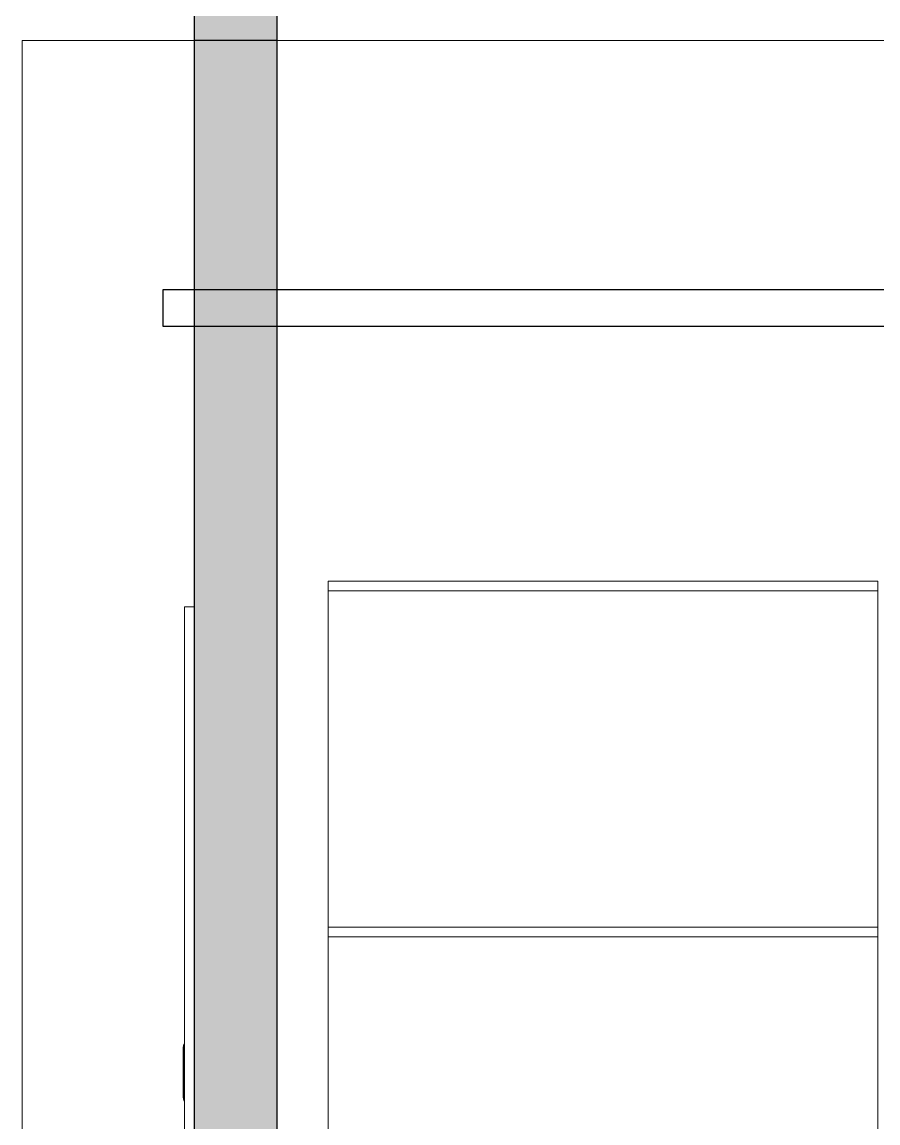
# Model space of a CAD drawing. Header units: inches. Extents: x -657 to 218, y -22 to 381.
# Drawn here: x -521.3 to -468.5, y 173.2 to 241.1 of the extents above; entities that cross this region are included whole.
import ezdxf

# ---------------------------------------------------------------- set-up
doc = ezdxf.new("R2010")
doc.units = ezdxf.units.IN
doc.header["$MEASUREMENT"] = 0
for name, color, linetype, lineweight in [('A-CLNG', 13, 'Continuous', 9), ('A-DOOR', 31, 'Continuous', 9), ('A-DOOR-FRAM', 31, 'Continuous', 9), ('A-GLAZ', 151, 'Continuous', 9), ('A-WALL', 113, 'Continuous', 9), ('A-WALL-PATT', 111, 'Continuous', 9), ('I-FURN', 30, 'Continuous', 9), ('I-WALL', 2, 'Continuous', 9)]:
    doc.layers.add(name, color=color, linetype=linetype, lineweight=lineweight)

# ---------------------------------------------------------------- blocks, each defined once
blk = doc.blocks.new('Blocks_Hanibal Bookcase_F04407EN - Unique-417793-Section 2')
at = {"layer": 'I-FURN'}
for p, q in [((-502.437, 206.024), (-502.437, 206.614)), ((-468.475, 206.614), (-502.437, 206.614)), ((-468.475, 206.614), (-468.475, 206.024)), ((-468.475, 206.024), (-502.437, 206.024)), ((-502.437, 185.256), (-502.437, 206.024)), ((-502.437, 206.024), (-468.475, 206.024)), ((-468.475, 206.024), (-468.475, 185.256)), ((-502.437, 184.665), (-502.437, 185.256)), ((-502.437, 185.256), (-468.475, 185.256)), ((-468.475, 185.256), (-468.475, 184.665)), ((-502.437, 163.602), (-502.437, 184.665)), ((-468.475, 184.665), (-502.437, 184.665)), ((-468.475, 184.665), (-468.475, 163.602)), ((-502.437, 163.012), (-502.437, 163.602)), ((-502.437, 163.602), (-468.475, 163.602)), ((-468.475, 163.602), (-468.475, 163.012)), ((-502.437, 141.949), (-502.437, 163.012)), ((-468.475, 163.012), (-502.437, 163.012)), ((-468.475, 163.012), (-468.475, 141.949)), ((-502.437, 141.358), (-502.437, 141.949)), ((-502.437, 141.949), (-468.475, 141.949)), ((-502.437, 120.591), (-502.437, 141.358)), ((-468.475, 141.358), (-502.437, 141.358)), ((-468.475, 141.949), (-468.475, 141.358)), ((-468.475, 141.358), (-468.475, 120.591)), ((-502.437, 120), (-502.437, 120.591)), ((-502.437, 120.591), (-468.475, 120.591)), ((-502.437, 120.591), (-468.475, 120.591)), ((-468.475, 120.591), (-468.475, 120)), ((-468.475, 120), (-502.437, 120))]:
    blk.add_line(p, q, dxfattribs=at)
blk = doc.blocks.new('Blocks_Hinged Glass Window_F05326EN - 100x120cm-496441-Section 2')
at = {"layer": 'A-GLAZ'}
for p, q in [((-511.374, 177.835), (-511.335, 177.835)), ((-511.374, 177.791), (-511.374, 177.835)), ((-511.374, 177.791), (-511.374, 177.835)), ((-511.335, 177.835), (-511.374, 177.835)), ((-511.374, 175.112), (-511.374, 177.791)), ((-511.335, 177.835), (-511.335, 177.791)), ((-511.335, 177.791), (-511.335, 175.112)), ((-511.374, 175.112), (-511.374, 174.807)), ((-511.374, 174.764), (-511.374, 174.807)), ((-511.374, 174.764), (-511.374, 174.807)), ((-511.335, 174.764), (-511.374, 174.764)), ((-511.374, 174.764), (-511.335, 174.764)), ((-511.335, 174.807), (-511.335, 175.112)), ((-511.335, 174.807), (-511.335, 174.764))]:
    blk.add_line(p, q, dxfattribs=at)
at = {"layer": 'A-GLAZ', "flags": 128}
for points in [[(-511.374, 177.835), (-511.374, 177.852), (-511.373, 177.869), (-511.371, 177.886), (-511.368, 177.904), (-511.365, 177.921), (-511.362, 177.938), (-511.357, 177.954), (-511.352, 177.971), (-511.346, 177.987), (-511.34, 178.003), (-511.333, 178.019), (-511.325, 178.035), (-511.317, 178.05), (-511.308, 178.065), (-511.298, 178.079)], [(-511.374, 177.791), (-511.374, 177.793), (-511.374, 177.795), (-511.374, 177.797), (-511.374, 177.798), (-511.374, 177.8), (-511.374, 177.802), (-511.374, 177.803), (-511.374, 177.805), (-511.374, 177.807), (-511.374, 177.808), (-511.374, 177.81), (-511.374, 177.811), (-511.374, 177.813), (-511.374, 177.814), (-511.374, 177.816), (-511.374, 177.817), (-511.374, 177.819), (-511.374, 177.82), (-511.374, 177.821), (-511.374, 177.822), (-511.374, 177.824), (-511.374, 177.825), (-511.374, 177.826), (-511.374, 177.827), (-511.374, 177.828), (-511.374, 177.829), (-511.374, 177.83), (-511.374, 177.83), (-511.374, 177.831), (-511.374, 177.832), (-511.374, 177.832), (-511.374, 177.833), (-511.374, 177.833), (-511.374, 177.834), (-511.374, 177.834), (-511.374, 177.834), (-511.374, 177.834), (-511.374, 177.835)], [(-511.374, 177.835), (-511.374, 177.835), (-511.374, 177.834), (-511.374, 177.834), (-511.374, 177.834), (-511.374, 177.833), (-511.374, 177.833), (-511.374, 177.832), (-511.374, 177.832), (-511.374, 177.831), (-511.374, 177.83), (-511.374, 177.83), (-511.374, 177.829), (-511.374, 177.828), (-511.374, 177.827), (-511.374, 177.826), (-511.374, 177.825), (-511.374, 177.824), (-511.374, 177.823), (-511.374, 177.821), (-511.374, 177.82), (-511.374, 177.819), (-511.374, 177.817), (-511.374, 177.816), (-511.374, 177.815), (-511.374, 177.813), (-511.374, 177.812), (-511.374, 177.81), (-511.374, 177.808), (-511.374, 177.807), (-511.374, 177.805), (-511.374, 177.804), (-511.374, 177.802), (-511.374, 177.8), (-511.374, 177.798), (-511.374, 177.797), (-511.374, 177.795), (-511.374, 177.793)], [(-511.374, 174.764), (-511.374, 174.764), (-511.374, 174.764), (-511.374, 174.764), (-511.374, 174.765), (-511.374, 174.765), (-511.374, 174.765), (-511.374, 174.766), (-511.374, 174.767), (-511.374, 174.767), (-511.374, 174.768), (-511.374, 174.769), (-511.374, 174.77), (-511.374, 174.77), (-511.374, 174.771), (-511.374, 174.772), (-511.374, 174.773), (-511.374, 174.775), (-511.374, 174.776), (-511.374, 174.777), (-511.374, 174.778), (-511.374, 174.78), (-511.374, 174.781), (-511.374, 174.782), (-511.374, 174.784), (-511.374, 174.785), (-511.374, 174.787), (-511.374, 174.788), (-511.374, 174.79), (-511.374, 174.792), (-511.374, 174.793), (-511.374, 174.795), (-511.374, 174.797), (-511.374, 174.798), (-511.374, 174.8), (-511.374, 174.802), (-511.374, 174.803), (-511.374, 174.805), (-511.374, 174.807), (-511.374, 174.807)], [(-511.374, 174.805), (-511.374, 174.804), (-511.374, 174.802), (-511.374, 174.8), (-511.374, 174.798), (-511.374, 174.797), (-511.374, 174.795), (-511.374, 174.793), (-511.374, 174.792), (-511.374, 174.79), (-511.374, 174.789), (-511.374, 174.787), (-511.374, 174.786), (-511.374, 174.784), (-511.374, 174.783), (-511.374, 174.781), (-511.374, 174.78), (-511.374, 174.779), (-511.374, 174.777), (-511.374, 174.776), (-511.374, 174.775), (-511.374, 174.774), (-511.374, 174.773), (-511.374, 174.772), (-511.374, 174.771), (-511.374, 174.77), (-511.374, 174.769), (-511.374, 174.768), (-511.374, 174.767), (-511.374, 174.767), (-511.374, 174.766), (-511.374, 174.766), (-511.374, 174.765), (-511.374, 174.765), (-511.374, 174.764), (-511.374, 174.764), (-511.374, 174.764), (-511.374, 174.764)], [(-511.294, 174.513), (-511.304, 174.527), (-511.313, 174.542), (-511.321, 174.557), (-511.329, 174.572), (-511.337, 174.588), (-511.343, 174.604), (-511.35, 174.62), (-511.355, 174.637), (-511.36, 174.653), (-511.364, 174.67), (-511.367, 174.687), (-511.37, 174.704), (-511.372, 174.722), (-511.373, 174.739), (-511.374, 174.756), (-511.374, 174.764)]]:
    blk.add_lwpolyline(points, dxfattribs=at)
at = {"layer": 'A-GLAZ'}
for centre, radius, start, end in [((-510.941, 177.835), 0.433, 152.16192, 180), ((-510.941, 177.835), 0.433, 152.16192, 180), ((-510.941, 177.835), 0.394, 155.10127, 180), ((-510.941, 174.764), 0.433, 180, 207.83808), ((-510.941, 174.764), 0.433, 180, 207.83808), ((-510.941, 174.764), 0.394, 180, 204.89873)]:
    blk.add_arc(centre, radius, start, end, dxfattribs=at)
blk = doc.blocks.new('Blocks_Avenue Hinge Door_F02281EN - 0_80 x 2_10-512931-Section 2')
at = {"layer": 'A-DOOR-FRAM'}
for p, q in [((-510.705, 205.039), (-511.295, 205.039)), ((-511.295, 205.039), (-511.295, 120))]:
    blk.add_line(p, q, dxfattribs=at)

msp = doc.modelspace()

# ---------------------------------------------------------------- hatches: boundary and pattern name
at = {"layer": 'A-WALL-PATT'}
for points in [[(-505.587, 240), (-505.587, 281.816), (-510.705, 281.816), (-510.705, 240)], [(-507.088, 120), (-505.587, 120), (-505.587, 240), (-510.705, 240), (-510.705, 120), (-508.739, 120)]]:
    msp.add_hatch(color=256, dxfattribs=at).paths.add_polyline_path(points)

# ---------------------------------------------------------------- linework, layer by layer
at = {"layer": 'A-CLNG', "lineweight": 25}
for p, q in [((57.354, 224.607), (-512.646, 224.607)), ((-512.646, 224.607), (-512.646, 222.363)), ((-512.646, 222.363), (57.354, 222.363))]:
    msp.add_line(p, q, dxfattribs=at)
at = {"layer": 'A-WALL'}
for p, q in [((-521.335, 163.307), (-521.335, 240)), ((-521.335, 240), (-510.705, 240))]:
    msp.add_line(p, q, dxfattribs=at)
at = {"layer": 'I-WALL', "lineweight": 25}
for p, q in [((-510.705, 281.816), (-510.705, 0)), ((-505.587, 0), (-505.587, 281.816)), ((-505.587, 240), (-510.705, 240))]:
    msp.add_line(p, q, dxfattribs=at)
at = {"layer": 'I-WALL'}
msp.add_line((-288.996, 240), (-505.587, 240), dxfattribs=at)

# ---------------------------------------------------------------- block references
at = {"layer": 'A-DOOR'}
msp.add_blockref('Blocks_Avenue Hinge Door_F02281EN - 0_80 x 2_10-512931-Section 2', (0, 0), dxfattribs=at)
at = {"layer": 'A-GLAZ'}
msp.add_blockref('Blocks_Hinged Glass Window_F05326EN - 100x120cm-496441-Section 2', (0, 0), dxfattribs=at)
at = {"layer": 'I-FURN'}
msp.add_blockref('Blocks_Hanibal Bookcase_F04407EN - Unique-417793-Section 2', (0, 0), dxfattribs=at)
msp.add_blockref('Blocks_Hanibal Bookcase_F04407EN - Unique-417793-Section 2', (0, 0), dxfattribs=at)
msp.add_blockref('Blocks_Hanibal Bookcase_F04407EN - Unique-417793-Section 2', (0, 0), dxfattribs=at)
msp.add_blockref('Blocks_Hanibal Bookcase_F04407EN - Unique-417793-Section 2', (0, 0), dxfattribs=at)

doc.saveas('drawing.dxf')
